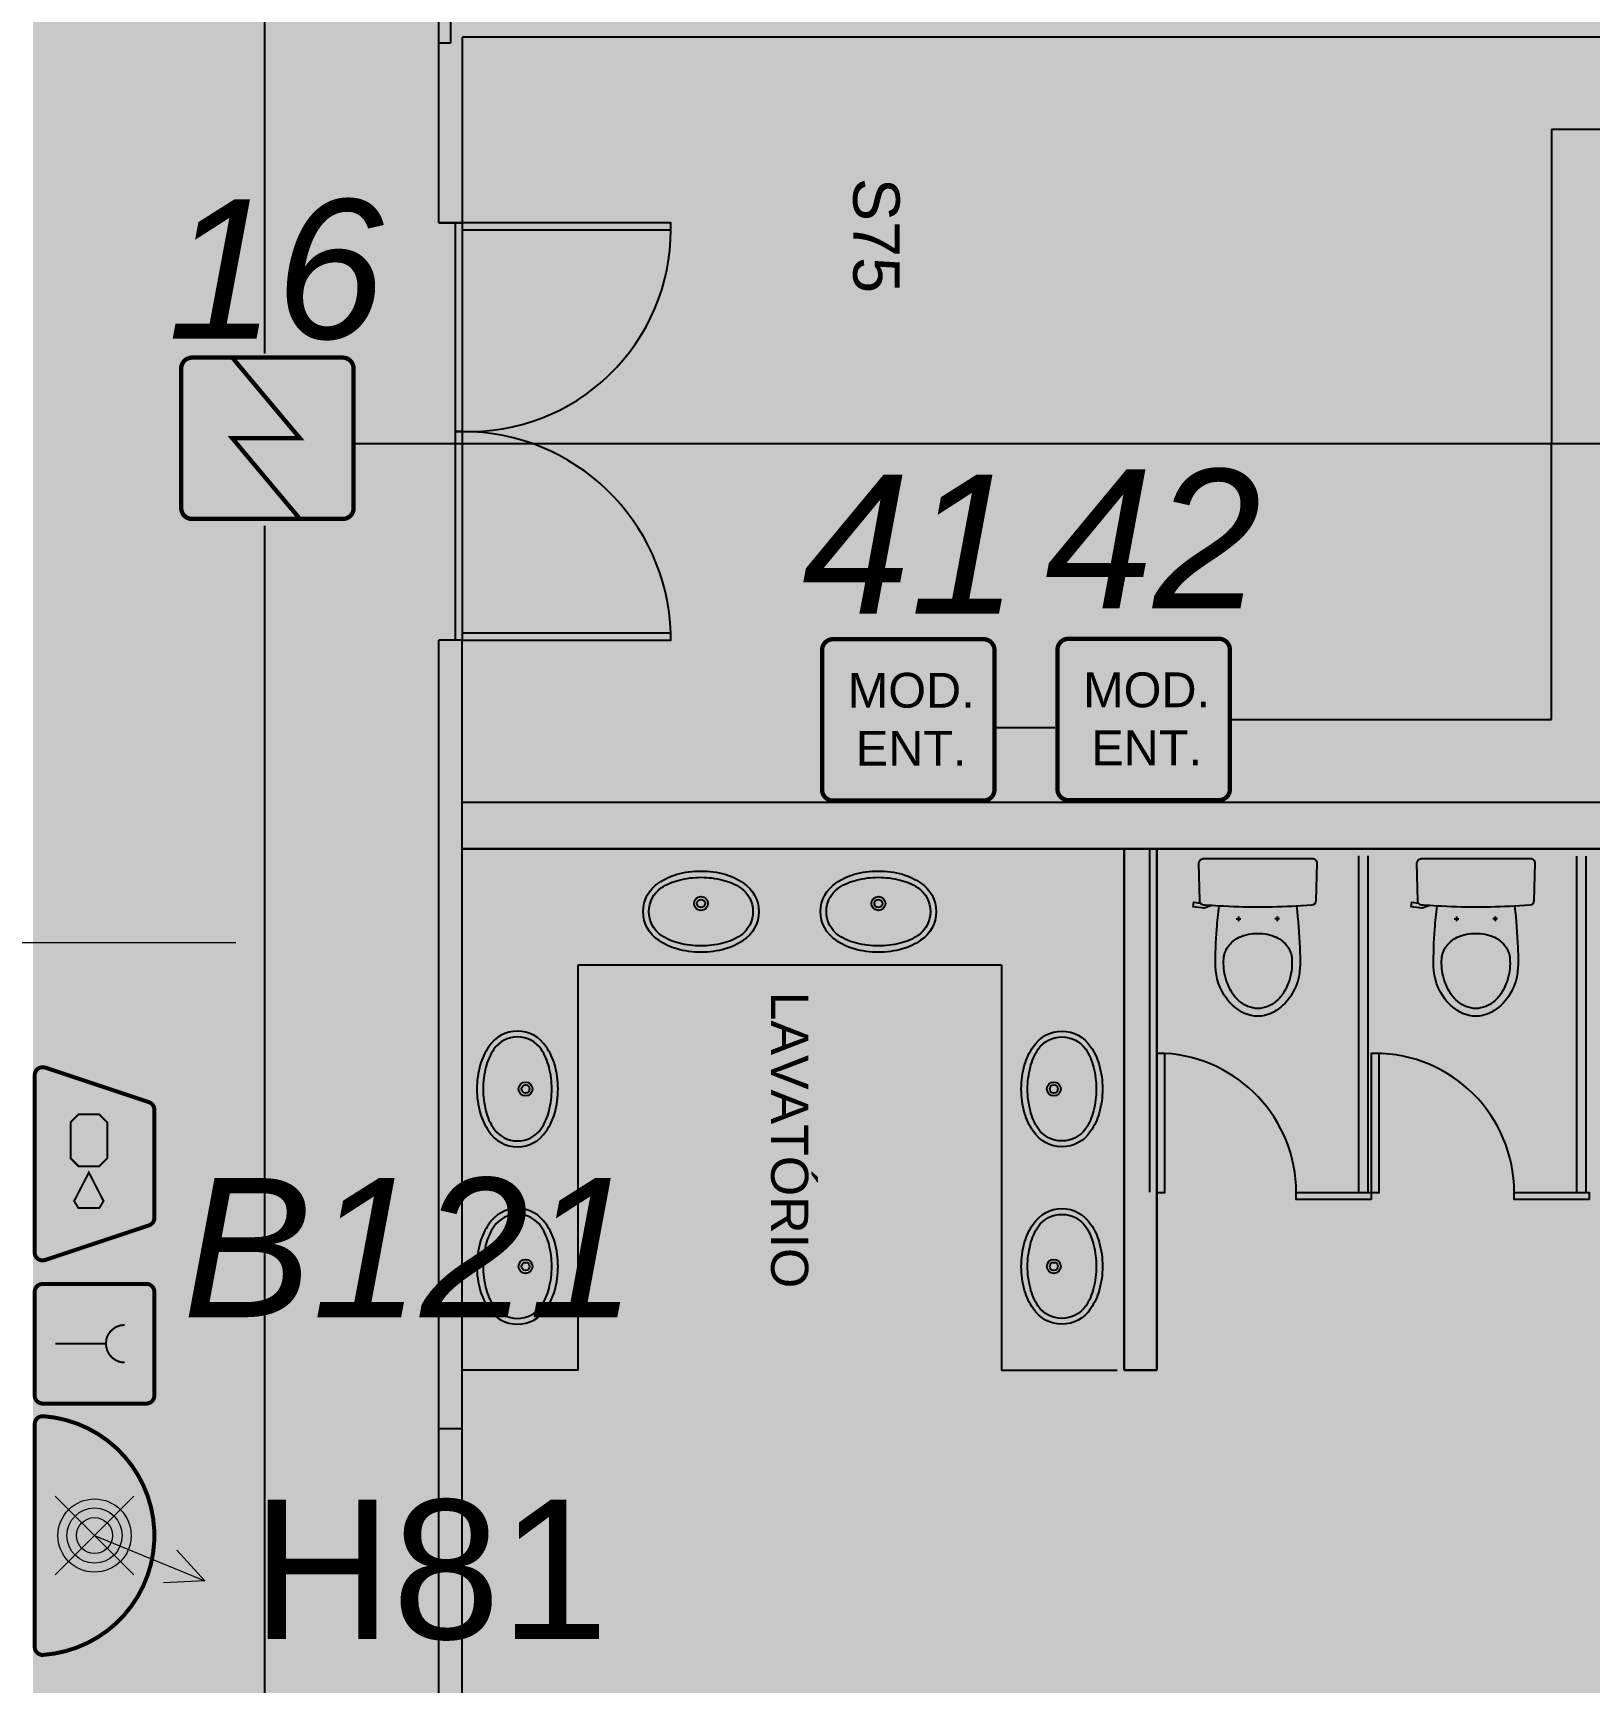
# Model space of a CAD drawing. Header units: metres. Extents: x -331 to 2982, y 362 to 2539.
# Drawn here: x 852.41 to 859.12, y 506.86 to 513.97 of the extents above; entities that cross this region are included whole.
import ezdxf
from ezdxf.enums import TextEntityAlignment as Align

# ---------------------------------------------------------------- set-up
doc = ezdxf.new("R2010")
doc.units = ezdxf.units.M
doc.layers.get('0').update_dxf_attribs({"color": 251})
doc.layers.add('_corredores', color=251, linetype='Continuous', plot=False)
doc.layers.add('_salas', color=251, linetype='Continuous', plot=False)
for name, color, linetype in [('ALV', 251, 'Continuous'), ('CX', 251, 'Continuous'), ('DET. FUMAÇA', 1, 'Continuous'), ('Div', 251, 'Continuous'), ('SA-divisorias', 251, 'Continuous'), ('SA-Mobiliário 02', 251, 'Continuous'), ('SA-PAREDE', 251, 'Continuous'), ('SA-PV', 251, 'Continuous'), ('Texto_Salas', 251, 'Continuous')]:
    doc.layers.add(name, color=color, linetype=linetype)
doc.styles.add('ARIAL', font='arial.ttf')
doc.styles.add('DESTAQUE', font='arial.ttf', dxfattribs={"height": 0.4})
doc.styles.get("Standard").update_dxf_attribs({"font": 'arial.ttf', "height": 0.3})
doc.styles.add('X3G_ENTITY_1416AFBF', font='arial.ttf', dxfattribs={"height": 0.6})
doc.styles.add('X3G_ENTITY_14228969', font='arial.ttf', dxfattribs={"height": 0.6})

# ---------------------------------------------------------------- blocks, each defined once
blk = doc.blocks.new('WEW')
at = {"color": 1, "lineweight": 0, "true_color": 0xe60000}
for p, q in [((1781.2441, 994.0054), (1781.4393, 994.4815)), ((1781.4393, 994.4815), (1781.3076, 994.3597)), ((1781.4393, 994.4815), (1781.4475, 994.3024)), ((1781.0746, 994.1749), (1781.4135, 993.836)), ((1781.4135, 994.1749), (1781.0746, 993.836))]:
    blk.add_line(p, q, dxfattribs=at)
at = {"color": 1, "true_color": 0xe60000, "const_width": 0.0172}
for points in [[(1779.2591, 993.7474), (1780.0234, 993.7474, 0.511918), (1780.056, 993.7926), (1779.907, 994.2397, 0.322823), (1779.8744, 994.2632), (1779.4081, 994.2632, 0.322823), (1779.3755, 994.2397), (1779.2264, 993.7926, 0.511918)], [(1780.1934, 994.2632), (1780.6405, 994.2632, -0.414214), (1780.6749, 994.2288), (1780.6749, 993.7817, -0.414214), (1780.6405, 993.7474), (1780.1934, 993.7474, -0.414214), (1780.1591, 993.7817), (1780.1591, 994.2288, -0.414214)], [(1780.7638, 993.7475), (1781.7243, 993.7475, 0.435311), (1781.7586, 993.7844, 0.930949), (1780.7295, 993.7844, 0.435311)]]:
    blk.add_lwpolyline(points, format="xyb", close=True, dxfattribs=at)
at = {"color": 1, "true_color": 0xe60000, "const_width": 0.0086}
for points in [[(1780.336, 994.1351), (1780.338, 994.1172), (1780.3444, 994.099), (1780.3512, 994.0881), (1780.3653, 994.0727), (1780.3732, 994.0672), (1780.3855, 994.0604), (1780.3972, 994.0568), (1780.4131, 994.0548), (1780.4214, 994.0548), (1780.4313, 994.0561), (1780.4499, 994.0615), (1780.4645, 994.0699), (1780.4775, 994.0816), (1780.4877, 994.0963), (1780.494, 994.1103), (1780.4969, 994.1224), (1780.4976, 994.1296), (1780.4978, 994.1357)], [(1780.417, 993.8365), (1780.417, 994.0546)]]:
    blk.add_lwpolyline(points, dxfattribs=at)
for points in [[(1779.4627, 994.06), (1779.6173, 994.06), (1779.6516, 994.0256), (1779.6516, 993.9362), (1779.6173, 993.9018), (1779.4627, 993.9018), (1779.4283, 993.9362), (1779.4283, 994.0256)], [(1779.8323, 993.9362), (1779.8323, 994.0256), (1779.8017, 994.0442), (1779.6788, 993.9809), (1779.8017, 993.9175)]]:
    blk.add_lwpolyline(points, close=True, dxfattribs=at)
at = {"color": 1, "lineweight": 0, "true_color": 0xe60000}
for radius in [0.1579, 0.1191, 0.0774]:
    blk.add_circle((1781.2441, 994.0054), radius, dxfattribs=at)
blk = doc.blocks.new('WC2')
at = {"color": 0}
for p, q in [((-0.093, -0.3097), (-0.073, -0.3097)), ((-0.083, -0.2997), (-0.083, -0.3197)), ((0.093, -0.3097), (0.073, -0.3097)), ((0.083, -0.2997), (0.083, -0.3197))]:
    blk.add_line(p, q, dxfattribs=at)
for points in [[(-0.1671, -0.2555, 0.017882), (-0.181, -0.4346, 0.012618), (-0.1821, -0.5018, 0.047676), (-0.1753, -0.5677, 0.100399), (-0.1333, -0.6544, 0.131879), (-0.0567, -0.7177, 0.217461), (0.0569, -0.7177, 0.131874), (0.1335, -0.6544, 0.160292), (0.1823, -0.5149, 0.0201), (0.1769, -0.3543, 0.006439), (0.1672, -0.2549), (0.1989, -0.2524), (0.2308, -0.2645), (0.2783, -0.2578), (0.2755, -0.238), (0.2476, -0.2419, 0.157233), (0.2506, -0.2316), (0.2546, -0.0705, 0.314535), (0.2356, -0.05), (-0.2345, -0.05, 0.4212), (-0.2545, -0.0705), (-0.2506, -0.2316, 0.3845), (-0.2322, -0.2511)], [(-0.1154, -0.6217, 0.075), (-0.086, -0.6594, 0.0875), (-0.043, -0.6878, 0.1027), (0, -0.6967), (0, -0.6967, 0.1027), (0.0431, -0.6878, 0.0875), (0.086, -0.6594, 0.075), (0.1155, -0.6217, 0.0602), (0.1382, -0.5668, 0.0862), (0.1468, -0.4817, 0.1349), (0.1283, -0.4296, 0.1372), (0.0799, -0.3896, 0.2117), (-0.0798, -0.3896, 0.1372), (-0.1283, -0.4296, 0.1349), (-0.1467, -0.4817, 0.0862), (-0.1381, -0.5668, 0.0602)]]:
    blk.add_lwpolyline(points, format="xyb", close=True, dxfattribs=at)
blk.add_lwpolyline([(0.199, -0.2524), (0.2265, -0.2507, 0.30645), (0.2476, -0.2419, 0.956676)], format="xyb", dxfattribs=at)
blk.add_arc((-0.0052, 2.632), 2.892, 266.79097, 273.41662, dxfattribs=at)
blk = doc.blocks.new('Detector de fumaça')
at = {"layer": 'DET. FUMAÇA', "linetype": 'Continuous', "lineweight": 15, "const_width": 0.0187}
blk.add_lwpolyline([(774.5995, 539.8158), (775.2491, 539.8158, -0.414214), (775.2958, 539.769), (775.2958, 539.1669, -0.414214), (775.2491, 539.1202), (774.5995, 539.1202, -0.414214), (774.5527, 539.1669), (774.5527, 539.769, -0.414214)], format="xyb", close=True, dxfattribs=at)
blk.add_lwpolyline([(774.773, 539.8158), (775.0645, 539.468), (774.773, 539.468), (775.0645, 539.1202)], dxfattribs=at)

msp = doc.modelspace()

# ---------------------------------------------------------------- hatches: boundary and pattern name
at = {"layer": '_corredores', "transparency": 33554508}
h = msp.add_hatch(color=256, dxfattribs=at)
h.dxf.hatch_style = 1
h.paths.add_polyline_path([(854.159, 542.8564), (842.384, 542.8564), (842.384, 540.7564), (852.409, 540.7564), (852.409, 521.4064), (848.359, 521.4064), (847.259, 526.9314), (845.259, 526.9314), (845.259, 521.3564), (809.009, 521.3564), (809.009, 540.7564), (822.2198, 540.7564), (822.2198, 542.8564), (770.4042, 542.8564), (768.809, 542.9314), (768.809, 540.5564), (770.5042, 540.5564), (770.5042, 526.6464), (768.274, 526.6464), (768.274, 525.6464), (769.399, 525.6464), (769.399, 519.8464), (768.274, 519.8464), (768.274, 518.7564), (770.509, 518.7564), (770.509, 518.5564), (770.509, 510.3814), (770.509, 504.9564), (767.9913, 504.9564), (767.9913, 502.4064), (768.0913, 502.4064), (768.0913, 502.2564), (760.804, 502.2564), (760.804, 518.5564), (759.004, 518.5564), (759.004, 502.3427), (756.304, 502.3427), (756.304, 502.5264), (754.454, 502.5264), (754.454, 499.2564), (756.554, 499.2564), (756.554, 499.7564), (801.9569, 499.7564), (801.9569, 494.7064), (802.2569, 494.7064), (802.2569, 494.0564), (801.9569, 494.0564), (801.9569, 489.0345), (797.559, 489.0345), (797.559, 485.9314), (798.959, 485.9314), (798.959, 486.5314), (802.034, 486.5314), (802.034, 486.3064), (803.9828, 486.3064), (803.9828, 494.6564), (816.4159, 494.6564), (816.4159, 491.7064), (814.609, 491.7064), (814.609, 489.9064), (818.009, 489.9064), (818.009, 491.7064), (824.559, 491.7064), (824.559, 492.6064), (823.409, 492.6064), (823.409, 499.9564), (842.959, 499.9564), (842.959, 498.6564), (844.9124, 498.6564), (844.9124, 499.9564), (852.509, 499.9564), (852.509, 494.4064), (854.159, 494.4064)])
h.paths.add_polyline_path([(809.009, 518.7564), (842.959, 518.7564), (842.959, 502.2564), (830.609, 502.2564), (830.609, 502.3564), (823.109, 502.3564), (823.109, 502.9564), (814.779, 502.9564), (814.779, 504.1616), (810.639, 504.1616), (810.639, 502.9564), (809.009, 502.9564)], flags=16)
h.paths.add_polyline_path([(802.0122, 502.2564), (773.009, 502.2564), (769.6913, 502.2564), (769.6913, 502.4064), (770.134, 502.4064), (770.134, 502.5564), (773.009, 502.5564), (773.009, 518.7564), (775.859, 518.7564), (795.009, 518.7564), (795.009, 515.1064), (799.059, 515.1064), (799.059, 516.9064), (797.859, 516.9064), (797.859, 518.7564), (802.0122, 518.7564)], flags=16)
h.paths.add_polyline_path([(802.0122, 521.3564), (773.0122, 521.3564), (772.984, 521.3564), (772.984, 526.8564), (773.0122, 540.7564), (802.0122, 540.7564)], flags=16)
h.paths.add_polyline_path([(844.809, 518.5564), (844.809, 518.7564), (847.259, 518.7564), (847.259, 518.0801), (852.209, 518.0801), (852.209, 518.7564), (852.259, 519.2374), (852.409, 519.2374), (852.409, 502.2564), (844.959, 502.2564), (844.9791, 518.5564)], flags=16)
at = {"layer": '_salas', "transparency": 33554559}
h = msp.add_hatch(color=256, dxfattribs=at)
h.dxf.hatch_style = 1
h.paths.add_polyline_path([(866.834, 485.9314), (866.834, 543.2314), (854.159, 543.2314), (854.159, 542.8564), (854.159, 494.4064), (852.509, 494.4064), (852.509, 499.9564), (844.9124, 499.9564), (844.9124, 498.6564), (842.959, 498.6564), (842.959, 499.9564), (823.409, 499.9564), (823.409, 492.6064), (824.559, 492.6064), (824.559, 491.7064), (823.5463, 491.7064), (823.5463, 489.8064), (818.009, 489.8064), (818.009, 489.9064), (814.609, 489.9064), (814.609, 491.7064), (816.4159, 491.7064), (816.4159, 494.6564), (803.9828, 494.6564), (803.9828, 486.3064), (802.034, 486.3064), (802.034, 486.5314), (798.959, 486.5314), (798.959, 485.9314)])

# ---------------------------------------------------------------- linework, layer by layer
at = {"layer": 'ALV'}
for p, q in [((854.159, 513.1564), (854.159, 515.1064)), ((866.609, 513.9564), (854.259, 513.9564)), ((854.259, 513.9564), (854.259, 513.1564)), ((854.259, 513.1564), (854.159, 513.1564)), ((854.259, 513.1564), (854.159, 513.1564)), ((854.259, 511.3564), (854.159, 511.3564)), ((854.159, 510.4564), (854.159, 511.3564)), ((854.259, 503.5564), (854.259, 511.3564)), ((866.609, 510.6564), (854.259, 510.6564)), ((854.159, 503.5564), (854.159, 510.4564)), ((859.6481, 510.4564), (854.259, 510.4564)), ((854.259, 503.5564), (854.259, 510.4564)), ((857.254, 510.4564), (866.609, 510.4564))]:
    msp.add_line(p, q, dxfattribs=at)
at = {"layer": 'ALV', "color": 150}
for p, q in [((861.6027, 513.5592), (858.9565, 513.5592)), ((858.9565, 513.5592), (858.9565, 512.2042)), ((853.7901, 512.2042), (860.2692, 512.2042)), ((858.9565, 511.0148), (858.9565, 512.2042)), ((857.5693, 511.0148), (858.9565, 511.0148))]:
    msp.add_line(p, q, dxfattribs=at)
at = {"layer": 'ALV', "color": 251}
for p, q in [((857.254, 508.2092), (857.254, 510.4564)), ((857.114, 508.2092), (857.254, 508.2092)), ((854.259, 507.9564), (854.159, 507.9564))]:
    msp.add_line(p, q, dxfattribs=at)
at = {"layer": 'CX', "elevation": 0}
for points in [[(854.259, 513.1564), (854.259, 511.3564), (854.2311, 511.3564), (854.2311, 513.1564)], [(854.2311, 512.2564), (854.2311, 512.2564), (854.259, 512.2564), (854.259, 512.2564)]]:
    msp.add_lwpolyline(points, close=True, dxfattribs=at)
at = {"layer": 'CX', "ltscale": 8}
msp.add_lwpolyline([(854.259, 513.1264), (855.159, 513.1264), (855.159, 513.1564), (854.259, 513.1564)], close=True, dxfattribs=at)
at = {"layer": 'CX'}
msp.add_lwpolyline([(854.259, 511.3564), (855.159, 511.3564), (855.159, 511.3864), (854.259, 511.3864)], close=True, dxfattribs=at)
for centre, radius, start, end in [((854.2885, 513.1264), 0.8705, 268.05796, 0), ((854.259, 511.3559), 0.9005, 1.94204, 90)]:
    msp.add_arc(centre, radius, start, end, dxfattribs=at)
at = {"layer": 'DET. FUMAÇA', "linetype": 'Continuous', "lineweight": 15, "const_width": 0.0187}
for points in [[(855.858, 511.3609), (856.5075, 511.3609, -0.414214), (856.5543, 511.3141), (856.5543, 510.712, -0.414214), (856.5075, 510.6653), (855.858, 510.6653, -0.414214), (855.8112, 510.712), (855.8112, 511.3141, -0.414214)], [(856.8729, 511.3626), (857.5225, 511.3626, -0.414214), (857.5693, 511.3159), (857.5693, 510.7138, -0.414214), (857.5225, 510.667), (856.8729, 510.667, -0.414214), (856.8262, 510.7138), (856.8262, 511.3159, -0.414214)]]:
    msp.add_lwpolyline(points, format="xyb", close=True, dxfattribs=at)
at = {"layer": 'Div', "color": 150, "linetype": 'ByBlock'}
for p, q in [((853.4079, 512.593), (853.4079, 519.5496)), ((853.4079, 503.2509), (853.4079, 511.8499)), ((856.8151, 510.9794), (856.5615, 510.9794))]:
    msp.add_line(p, q, dxfattribs=at)
at = {"layer": 'Div', "color": 150, "linetype": 'Continuous', "lineweight": 0}
msp.add_line((850.9196, 510.0531), (853.284, 510.0531), dxfattribs=at)
at = {"layer": 'SA-divisorias', "color": 251}
msp.add_line((857.224, 508.9773, 0), (857.224, 510.4564, 0), dxfattribs=at)
at = {"layer": 'SA-divisorias'}
for p, q in [((858.124, 510.4273), (858.124, 508.9773)), ((858.164, 510.4273), (858.164, 508.9773)), ((859.064, 510.4257), (859.064, 508.9757)), ((859.104, 510.4257), (859.104, 508.9757))]:
    msp.add_line(p, q, dxfattribs=at)
at = {"layer": 'SA-divisorias', "elevation": 0}
msp.add_lwpolyline([(858.1778, 508.9447), (857.8553, 508.9447), (857.8553, 508.9753), (858.1778, 508.9753)], close=True, dxfattribs=at)
at = {"layer": 'SA-divisorias'}
msp.add_lwpolyline([(859.1178, 508.9447), (858.7953, 508.9447), (858.7953, 508.9753), (859.1178, 508.9753)], close=True, dxfattribs=at)
at = {"layer": 'SA-Mobiliário 02'}
for p, q in [((854.259, 510.4564), (857.114, 510.4564)), ((857.114, 508.2092, 0), (857.114, 510.4564, 0)), ((857.114, 510.4564), (857.114, 508.2092)), ((854.759, 508.2092), (854.259, 508.2092))]:
    msp.add_line(p, q, dxfattribs=at)
at = {"layer": 'SA-Mobiliário 02', "transparency": 33554470}
for p, q in [((854.759, 508.2092), (854.759, 509.9564)), ((854.759, 509.9564), (856.584, 509.9564)), ((856.584, 509.9564), (856.584, 508.2092)), ((856.584, 508.2092, 0), (857.084, 508.2092, 0))]:
    msp.add_line(p, q, dxfattribs=at)
at = {"layer": 'SA-Mobiliário 02', "transparency": 33554470, "elevation": 0}
for points in [[(855.1072, 510.3101, -0.082314), (855.1849, 510.3473, -0.067339), (855.289, 510.3614, -0.067339), (855.3931, 510.3473, -0.082314), (855.4708, 510.3101, -0.255093), (855.5383, 510.1864, -0.255093), (855.4708, 510.0627, -0.082314), (855.3931, 510.0255, -0.067339), (855.289, 510.0114, -0.067339), (855.1849, 510.0255, -0.082314), (855.1072, 510.0627, -0.255093), (855.0397, 510.1864, -0.255093), (855.1072, 510.3101)], [(855.8722, 510.3101, -0.082314), (855.9499, 510.3473, -0.067339), (856.054, 510.3614, -0.067339), (856.1581, 510.3473, -0.082314), (856.2358, 510.3101, -0.255093), (856.3033, 510.1864, -0.255093), (856.2358, 510.0627, -0.082314), (856.1581, 510.0255, -0.067339), (856.054, 510.0114, -0.067339), (855.9499, 510.0255, -0.082314), (855.8722, 510.0627, -0.255093), (855.8047, 510.1864, -0.255093), (855.8722, 510.3101)], [(855.46, 510.0839, -0.089349), (855.3828, 510.0504, -0.063647), (855.289, 510.0384, -0.063647), (855.1952, 510.0504, -0.089349), (855.118, 510.0839, -0.24775), (855.0647, 510.1864, -0.24775), (855.118, 510.2889, -0.089349), (855.1952, 510.3224, -0.063647), (855.289, 510.3344, -0.063647), (855.3828, 510.3224, -0.089349), (855.46, 510.2889, -0.24775), (855.5133, 510.1864, -0.24775)], [(856.225, 510.0839, -0.089349), (856.1478, 510.0504, -0.063647), (856.054, 510.0384, -0.063647), (855.9602, 510.0504, -0.089349), (855.883, 510.0839, -0.24775), (855.8297, 510.1864, -0.24775), (855.883, 510.2889, -0.089349), (855.9602, 510.3224, -0.063647), (856.054, 510.3344, -0.063647), (856.1478, 510.3224, -0.089349), (856.225, 510.2889, -0.24775), (856.2783, 510.1864, -0.24775)], [(854.6215, 509.24, 0.082314), (854.6587, 509.3176, 0.067339), (854.6728, 509.4217, 0.067339), (854.6587, 509.5258, 0.082314), (854.6215, 509.6035, 0.255093), (854.4978, 509.671, 0.255093), (854.374, 509.6035, 0.082314), (854.3369, 509.5258, 0.067339), (854.3228, 509.4217, 0.067339), (854.3369, 509.3176, 0.082314), (854.374, 509.24, 0.255093), (854.4978, 509.1724, 0.255093), (854.6215, 509.24)], [(854.3953, 509.5927, 0.089349), (854.3618, 509.5155, 0.063647), (854.3498, 509.4217, 0.063647), (854.3618, 509.328, 0.089349), (854.3953, 509.2507, 0.24775), (854.4978, 509.1975, 0.24775), (854.6003, 509.2507, 0.089349), (854.6338, 509.328, 0.063647), (854.6458, 509.4217, 0.063647), (854.6338, 509.5155, 0.089349), (854.6003, 509.5927, 0.24775), (854.4978, 509.646, 0.24775)], [(856.7215, 509.24, -0.082314), (856.6843, 509.3176, -0.067339), (856.6702, 509.4217, -0.067339), (856.6843, 509.5258, -0.082314), (856.7215, 509.6035, -0.255093), (856.8452, 509.671, -0.255093), (856.969, 509.6035, -0.082314), (857.0061, 509.5258, -0.067339), (857.0202, 509.4217, -0.067339), (857.0061, 509.3176, -0.082314), (856.969, 509.24, -0.255093), (856.8452, 509.1724, -0.255093), (856.7215, 509.24)], [(856.9477, 509.5927, -0.089349), (856.9812, 509.5155, -0.063647), (856.9932, 509.4217, -0.063647), (856.9812, 509.328, -0.089349), (856.9477, 509.2507, -0.24775), (856.8452, 509.1975, -0.24775), (856.7427, 509.2507, -0.089349), (856.7092, 509.328, -0.063647), (856.6972, 509.4217, -0.063647), (856.7092, 509.5155, -0.089349), (856.7427, 509.5927, -0.24775), (856.8452, 509.646, -0.24775)], [(854.6215, 508.475, 0.082314), (854.6587, 508.5526, 0.067339), (854.6728, 508.6567, 0.067339), (854.6587, 508.7608, 0.082314), (854.6215, 508.8385, 0.255093), (854.4978, 508.906, 0.255093), (854.374, 508.8385, 0.082314), (854.3369, 508.7608, 0.067339), (854.3228, 508.6567, 0.067339), (854.3369, 508.5526, 0.082314), (854.374, 508.475, 0.255093), (854.4978, 508.4074, 0.255093), (854.6215, 508.475)], [(854.3953, 508.8277, 0.089349), (854.3618, 508.7505, 0.063647), (854.3498, 508.6567, 0.063647), (854.3618, 508.563, 0.089349), (854.3953, 508.4857, 0.24775), (854.4978, 508.4325, 0.24775), (854.6003, 508.4857, 0.089349), (854.6338, 508.563, 0.063647), (854.6458, 508.6567, 0.063647), (854.6338, 508.7505, 0.089349), (854.6003, 508.8277, 0.24775), (854.4978, 508.881, 0.24775)], [(856.7215, 508.475, -0.082314), (856.6843, 508.5526, -0.067339), (856.6702, 508.6567, -0.067339), (856.6843, 508.7608, -0.082314), (856.7215, 508.8385, -0.255093), (856.8452, 508.906, -0.255093), (856.969, 508.8385, -0.082314), (857.0061, 508.7608, -0.067339), (857.0202, 508.6567, -0.067339), (857.0061, 508.5526, -0.082314), (856.969, 508.475, -0.255093), (856.8452, 508.4074, -0.255093), (856.7215, 508.475)], [(856.9477, 508.8277, -0.089349), (856.9812, 508.7505, -0.063647), (856.9932, 508.6567, -0.063647), (856.9812, 508.563, -0.089349), (856.9477, 508.4857, -0.24775), (856.8452, 508.4325, -0.24775), (856.7427, 508.4857, -0.089349), (856.7092, 508.563, -0.063647), (856.6972, 508.6567, -0.063647), (856.7092, 508.7505, -0.089349), (856.7427, 508.8277, -0.24775), (856.8452, 508.881, -0.24775)]]:
    msp.add_lwpolyline(points, format="xyb", close=True, dxfattribs=at)
at = {"layer": 'SA-Mobiliário 02', "transparency": 33554470}
for centre, radius in [((855.289, 510.2214), 0.03), ((855.289, 510.2214), 0.0175), ((856.054, 510.2214), 0.03), ((856.054, 510.2214), 0.0175), ((854.5328, 509.4217), 0.03), ((854.5328, 509.4217), 0.0175), ((856.8102, 509.4217, 0), 0.03), ((856.8102, 509.4217, 0), 0.0175), ((854.5328, 508.6567), 0.03), ((854.5328, 508.6567), 0.0175), ((856.8102, 508.6567, 0), 0.03), ((856.8102, 508.6567, 0), 0.0175)]:
    msp.add_circle(centre, radius, dxfattribs=at)
at = {"layer": 'SA-PAREDE'}
for p, q in [((854.209, 515.1064, 0), (854.209, 513.9314, 0)), ((854.209, 513.9314, 0), (854.159, 513.9314, 0)), ((854.159, 513.1564), (854.259, 513.1564)), ((854.259, 511.3564), (854.159, 511.3564))]:
    msp.add_line(p, q, dxfattribs=at)
at = {"layer": 'SA-PAREDE', "color": 251}
for p, q in [((857.114, 510.4564, 0), (857.254, 510.4564, 0)), ((857.254, 510.4564, 0), (857.254, 508.2092, 0)), ((857.254, 508.2092, 0), (857.114, 508.2092, 0))]:
    msp.add_line(p, q, dxfattribs=at)
at = {"layer": 'SA-PV', "color": 251}
msp.add_lwpolyline([(857.254, 508.975), (857.289, 508.975), (857.289, 509.575), (857.254, 509.575)], close=True, dxfattribs=at)
at = {"layer": 'SA-PV'}
msp.add_lwpolyline([(858.1778, 508.975), (858.2128, 508.975), (858.2128, 509.575), (858.1778, 509.575)], close=True, dxfattribs=at)
for centre, radius, start, end in [((857.254, 508.9748), 0.6013, 0.04813, 86.66223), ((858.1953, 508.9753), 0.6, 0, 90)]:
    msp.add_arc(centre, radius, start, end, dxfattribs=at)

# ---------------------------------------------------------------- block references
at = {"lineweight": 0, "rotation": 270}
msp.add_blockref('WEW', (-141.331, 2288.7403), dxfattribs=at)
at = {"layer": 'DET. FUMAÇA', "linetype": 'Continuous', "lineweight": 0}
msp.add_blockref('Detector de fumaça', (78.4954, -27.2408), dxfattribs=at)
at = {"layer": 'SA-Mobiliário 02', "xscale": -1}
for p in [(857.6898, 510.4654), (858.6298, 510.4654)]:
    msp.add_blockref('WC2', p, dxfattribs=at)

# ---------------------------------------------------------------- texts
at = {"layer": 'ALV', "color": 1, "char_height": 0.15, "attachment_point": 1}
for insert in [(855.8793, 511.2159), (856.8943, 511.2177)]:
    msp.add_mtext_dynamic_manual_height_columns('\\pxqc;MOD.\\PENT.', width=0.632073, gutter_width=1.5, heights=[0], dxfattribs=dict(at, insert=insert))
at = {"layer": 'Div', "color": 5, "linetype": 'Continuous', "lineweight": 0, "true_color": 0x0000ff, "insert": (852.9896, 513.2568), "char_height": 0.6, "attachment_point": 1, "style": 'X3G_ENTITY_1416AFBF'}
msp.add_mtext_dynamic_manual_height_columns('{\\fArial|b0|i1|c0|p34;16}', width=13.318804, gutter_width=2.5, heights=[0], dxfattribs=at)
at = {"layer": 'Div', "color": 5, "linetype": 'Continuous', "lineweight": 0, "char_height": 0.6, "attachment_point": 1}
for s, insert, width in [('{\\fArial|b0|i1|c0|p34;41}', (855.7249, 512.071), 0.979862), ('{\\fArial|b0|i1|c0|p34;42}', (856.7724, 512.0937), 0.95709)]:
    msp.add_mtext(s, dxfattribs=dict(at, insert=insert, width=width))
at = {"layer": 'Div', "color": 6, "linetype": 'Continuous', "lineweight": 0, "true_color": 0xff00ff, "insert": (853.0542, 509.0375), "char_height": 0.6, "width": 13.318804, "attachment_point": 1}
msp.add_mtext('{\\fArial|b0|i1|c0|p34;\\C6;B121}', dxfattribs=at)
at = {"layer": 'Div', "color": 96, "linetype": 'Continuous', "lineweight": 0, "true_color": 0x008000, "insert": (853.3523, 507.6504), "char_height": 0.6, "width": 13.318804, "attachment_point": 1, "style": 'X3G_ENTITY_14228969'}
msp.add_mtext('H81', dxfattribs=at)
at = {"layer": 'SA-Mobiliário 02', "transparency": 33554470, "style": 'ARIAL'}
msp.add_text('LAVATÓRIO', height=0.16, rotation=270, dxfattribs=at).set_placement((855.5915, 509.8414))
at = {"layer": 'Texto_Salas', "style": 'DESTAQUE'}
msp.add_text('S75', height=0.2, rotation=270, dxfattribs=at).set_placement((855.9455, 513.1017), align=Align.CENTER)

doc.saveas('drawing.dxf')
